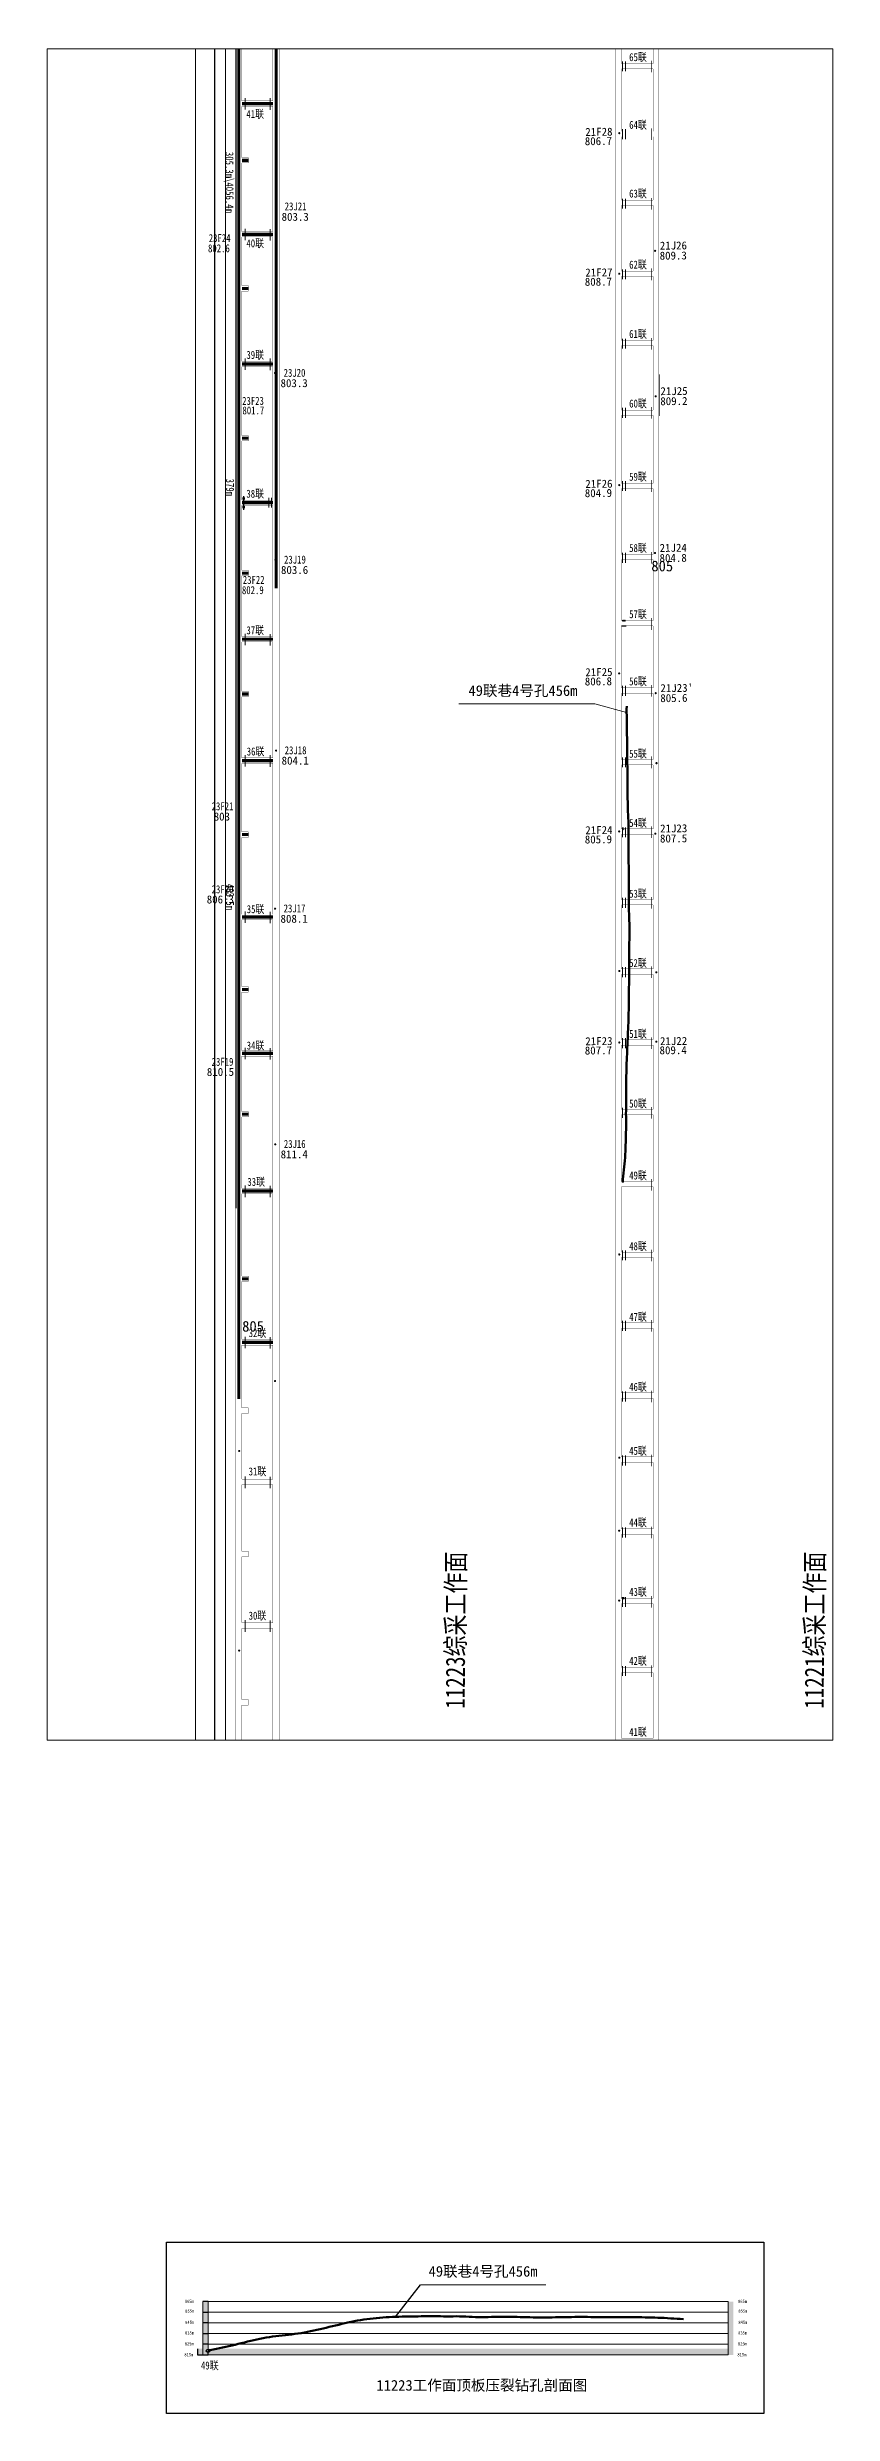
# Model space of a CAD drawing. Header units: millimetres. Extents: x 380 to 6899, y 282 to 2500.
# Drawn here: x 3947 to 4684, y 282 to 2500 of the extents above; entities that cross this region are included whole.
import ezdxf

# ---------------------------------------------------------------- set-up
doc = ezdxf.new("R2010")
doc.units = ezdxf.units.MM
doc.linetypes.add('0a10块段线', pattern=[5, 4, -1])
doc.linetypes.add('ACAD_ISO08W100', pattern=[36, 24, -3, 6, -3])
doc.layers.add('临时导线点', color=1, linetype='Continuous', lineweight=13, true_color=0xff0000)
doc.layers.add('永久导线点', color=1, linetype='Continuous', lineweight=13, true_color=0xff0000)
for name, color, linetype, lineweight in [('坐标网', 7, 'Continuous', 0), ('已掘煤巷', 7, 'Continuous', 0), ('巷道', 7, 'Continuous', 0), ('巷道名称', 7, 'Continuous', 0), ('巷道布置', 7, 'Continuous', 0), ('指北针', 7, 'Continuous', 0), ('等值线注记', 7, 'Continuous', 0), ('采区导线点', 7, 'Continuous', 0)]:
    doc.layers.add(name, color=color, linetype=linetype, lineweight=lineweight)
doc.layers.add('底图', color=7, linetype='Continuous')
doc.styles.add('hyh', font='simhei.ttf', dxfattribs={"width": 0.85})
doc.styles.get("Standard").update_dxf_attribs({"font": ''})
doc.styles.add('仿宋', font='simhei.ttf', dxfattribs={"width": 0.8})
doc.styles.add('宋体', font='SimSun.ttf')
doc.styles.add('等线体', font='simhei.ttf')
doc.styles.add('黑体', font='simhei.ttf')
doc.styles.get('Standard').set_extended_font_data('SimSun')
doc.linetypes.add('10421', pattern='A,2,[150,ltypeshp.shx,S=1,R=0,X=0,Y=1],1e-11', length=2)
doc.linetypes.add('FENCELINE1', pattern='A,0.25,-0.1,[133,ltypeshp.shx,S=0.1,R=0,X=-0.1,Y=0],-0.1,1', length=1.45)

# ---------------------------------------------------------------- blocks, each defined once
blk = doc.blocks.new('A$C5287532C')
at = {"color": 1, "ltscale": 5, "const_width": 0.871}
for points in [[(0, 3.1), (9.5, 3.1)], [(0, 0.4), (9.5, 0.4)]]:
    blk.add_lwpolyline(points, dxfattribs=at)
blk = doc.blocks.new('A$C38615BD1')
at = {"color": 1, "lineweight": 25}
for p, q in [((0, 1.1), (9.2, 1.1)), ((1.8, 2.2), (1.8, 0)), ((2.9, 2.2), (2.9, 0)), ((9.2, 1.1), (12.8, 1.1)), ((9.9, 2.2), (9.9, 0)), ((11, 2.2), (11, 0))]:
    blk.add_line(p, q, dxfattribs=at)

msp = doc.modelspace()

# ---------------------------------------------------------------- hatches: boundary and pattern name
at = {"layer": '指北针', "lineweight": 30, "true_color": 0xc7c8ca}
h = msp.add_hatch(color=9, dxfattribs=at)
h.dxf.hatch_style = 1
h.paths.add_polyline_path([(4097.9, 386.9), (4092.9, 386.9), (4092.9, 376.9), (4097.9, 376.9)])
h.paths.add_polyline_path([(4097.9, 366.9), (4092.9, 366.9), (4092.9, 356.9), (4097.9, 356.9)])
h.paths.add_polyline_path([(4097.9, 344.4), (4097.9, 346.9), (4092.9, 346.9), (4092.9, 336.9), (4097.9, 336.9), (4097.9, 341.2, -0.414214), (4096.3, 342.8, -0.414214)])
h.paths.add_polyline_path([(4097.9, 344.4, 0.414214), (4096.3, 342.8, 0.414214), (4097.9, 341.2)], flags=17)
at = {"layer": '指北针', "lineweight": 20, "true_color": 0xc7c8ca}
h = msp.add_hatch(color=9, dxfattribs=at)
h.dxf.hatch_style = 1
h.paths.add_polyline_path([(4590.6, 386.9), (4585.6, 386.9), (4585.6, 376.9), (4590.6, 376.9)])
h.paths.add_polyline_path([(4590.6, 366.9), (4585.6, 366.9), (4585.6, 356.9), (4590.6, 356.9)])
h.paths.add_polyline_path([(4590.6, 344.4), (4590.6, 346.9), (4585.6, 346.9), (4585.6, 336.9), (4590.6, 336.9), (4590.6, 341.2, -0.414214), (4589, 342.8, -0.414214)])
h.paths.add_polyline_path([(4590.6, 344.4, 0.414214), (4589, 342.8, 0.414214), (4590.6, 341.2)], flags=17)
at = {"layer": '指北针', "lineweight": 30}
h = msp.add_hatch(color=4, dxfattribs=at)
h.dxf.hatch_style = 1
h.paths.add_polyline_path([(4092.9, 346.9), (4092.9, 356.9), (4097.9, 356.9), (4097.9, 346.9)])
h.paths.add_polyline_path([(4092.9, 366.9), (4092.9, 376.9), (4097.9, 376.9), (4097.9, 366.9)])
at = {"layer": '指北针', "lineweight": 20}
h = msp.add_hatch(color=4, dxfattribs=at)
h.dxf.hatch_style = 1
h.paths.add_polyline_path([(4590.6, 356.9), (4585.6, 356.9), (4585.6, 346.9), (4590.6, 346.9)])
h.paths.add_polyline_path([(4590.6, 376.9), (4585.6, 376.9), (4585.6, 366.9), (4590.6, 366.9)])
at = {"layer": '指北针', "lineweight": 30}
h = msp.add_hatch(color=7, dxfattribs=at)
h.dxf.hatch_style = 1
h.paths.add_polyline_path([(4087.9, 336.9), (4585.6, 336.9), (4585.6, 342.8), (4087.9, 342.8)])

# ---------------------------------------------------------------- linework, layer by layer
msp.add_line((4273.8, 372.7, 5030.9), (4297, 402.8, 5030.9))
at = {"color": 5, "const_width": 3, "elevation": 5030.9}
for points in [[(4126.8, 2498.3), (4126.8, 2095.4)], [(4129.7, 2447.1), (4158.8, 2447.1)], [(4129.7, 2394), (4135.7, 2394)], [(4129.7, 2324.6), (4158.8, 2324.6)], [(4129.7, 2273.8), (4135.7, 2273.8)], [(4129.7, 2203.1), (4158.8, 2203.1)], [(4129.7, 2133.5), (4135.7, 2133.5)]]:
    msp.add_lwpolyline(points, dxfattribs=at)
at = {"color": 1, "const_width": 3, "elevation": 5030.9}
for points in [[(4161.8, 2498.3), (4161.8, 1992.7)], [(4126.8, 1716.4), (4126.8, 1411.7)], [(4126.8, 1716.4), (4126.8, 1232.9)], [(4158.8, 1684.7), (4129.7, 1684.7)], [(4129.7, 1616.8), (4135.7, 1616.8)], [(4158.8, 1556.9), (4129.7, 1556.9)], [(4129.7, 1499.9), (4135.7, 1499.9)], [(4158.8, 1427.8), (4129.7, 1427.8)], [(4135.7, 1345.6), (4129.7, 1345.6)], [(4158.8, 1286.1), (4129.7, 1286.1)], [(4158.8, 1286.1), (4129.7, 1286.1)]]:
    msp.add_lwpolyline(points, dxfattribs=at)
at = {"color": 2, "const_width": 3, "elevation": 5030.9}
for points in [[(4126.8, 2095.4), (4126.8, 1716.4)], [(4123.9, 2073), (4124.1, 2073)], [(4129.7, 2073), (4158.8, 2073)], [(4129.7, 2007), (4135.7, 2007)], [(4129.7, 1945.1), (4158.8, 1945.1)], [(4129.7, 1893.8), (4135.7, 1893.8)], [(4158.8, 1831.3), (4129.7, 1831.3)], [(4129.7, 1762), (4135.7, 1762)]]:
    msp.add_lwpolyline(points, dxfattribs=at)
msp.add_lwpolyline([(4059.1, 442.7), (4619.2, 442.7), (4619.2, 281.9), (4059.1, 281.9)], close=True)
at = {"layer": '坐标网', "linetype": 'Continuous', "ltscale": 10}
msp.add_line((4086.3, 2498.3, 5030.9), (4086.3, 913.3, 5030.9), dxfattribs=at)
at = {"layer": '已掘煤巷', "ltscale": 5, "const_width": 0.3, "elevation": 5030.9}
for points in [[(4123.9, 1411.7), (4123.9, 2498.3)], [(4123.9, 913.3), (4123.9, 2498.3)], [(4129.7, 2449.6), (4129.7, 2498.3)], [(4158.8, 2449.6), (4158.8, 2498.3)], [(4164.8, 913.3), (4164.8, 2498.3)], [(4485.6, 2484.6), (4485.6, 2498.3)], [(4515.2, 2484.6), (4515.2, 2498.3)], [(4485.6, 2421.1), (4485.6, 2479.6)], [(4515.2, 2421.1), (4515.2, 2479.6)], [(4129.7, 2449.6), (4158.8, 2449.6)], [(4129.7, 2396.5), (4129.7, 2444.6)], [(4129.7, 2444.6), (4158.8, 2444.6)], [(4158.8, 2327.1), (4158.8, 2444.6)], [(4129.7, 2396.5), (4135.7, 2396.5)], [(4135.7, 2396.5), (4135.7, 2391.5)], [(4485.6, 2356.7), (4485.6, 2416.1)], [(4515.2, 2356.7), (4515.2, 2416.1)], [(4129.7, 2327.1), (4129.7, 2391.5)], [(4129.7, 2391.5), (4135.7, 2391.5)], [(4485.6, 2290.1), (4485.6, 2351.7)], [(4515.2, 2290.1), (4515.2, 2351.7)], [(4158.8, 2327.1), (4129.7, 2327.1)], [(4129.7, 2276.3), (4129.7, 2322.1)], [(4129.7, 2322.1), (4158.8, 2322.1)], [(4158.8, 2322.1), (4129.7, 2322.1)], [(4158.8, 2205.6), (4158.8, 2322.1)], [(4485.6, 2225.1), (4485.6, 2285.1)], [(4515.2, 2225.1), (4515.2, 2285.1)], [(4129.7, 2276.3), (4135.7, 2276.3)], [(4129.7, 2205.6), (4129.7, 2271.3)], [(4129.7, 2271.3), (4135.7, 2271.3)], [(4135.7, 2276.3), (4135.7, 2271.3)], [(4485.6, 2159.9), (4485.6, 2220.1)], [(4515.2, 2159.9), (4515.2, 2220.1)], [(4129.7, 2205.6), (4158.8, 2205.6)], [(4129.7, 2136), (4129.7, 2200.6)], [(4129.7, 2200.6), (4158.8, 2200.6)], [(4158.8, 2075.5), (4158.8, 2200.6)], [(4485.6, 2091.3), (4485.6, 2154.9)], [(4515.2, 2091.3), (4515.2, 2154.9)], [(4129.7, 2136), (4135.7, 2136)], [(4129.7, 2075.5), (4129.7, 2131)], [(4129.7, 2131), (4135.7, 2131)], [(4135.7, 2136), (4135.7, 2131)], [(4485.6, 2024.5), (4485.6, 2086.3)], [(4515.2, 2024.5), (4515.2, 2086.3)], [(4129.7, 2075.5), (4158.8, 2075.5)], [(4129.7, 2009.5), (4129.7, 2070.5)], [(4129.7, 2070.5), (4158.8, 2070.5)], [(4158.8, 1947.6), (4158.8, 2070.5)], [(4485.6, 1962.5), (4485.6, 2019.5)], [(4515.2, 1962.5), (4515.2, 2019.5)], [(4129.7, 2009.5), (4135.7, 2009.5)], [(4129.7, 1947.6), (4129.7, 2004.5)], [(4129.7, 2004.5), (4135.7, 2004.5)], [(4135.7, 2009.5), (4135.7, 2004.5)], [(4485.6, 1917.8), (4485.6, 1957.5)], [(4515.2, 1917.8), (4515.2, 1957.5)], [(4129.7, 1947.6), (4158.8, 1947.6)], [(4129.7, 1896.3), (4129.7, 1942.6)], [(4129.7, 1942.6), (4158.8, 1942.6)], [(4158.8, 1833.8), (4158.8, 1942.6)], [(4485.6, 1899.5), (4485.6, 1917.8)], [(4515.2, 1899.5), (4515.2, 1917.8)], [(4129.7, 1896.3), (4135.7, 1896.3)], [(4129.7, 1833.8), (4129.7, 1891.3)], [(4129.7, 1891.3), (4135.7, 1891.3)], [(4135.7, 1896.3), (4135.7, 1891.3)], [(4485.6, 1832.2), (4485.6, 1894.5)], [(4515.2, 1832.2), (4515.2, 1894.5)], [(4158.8, 1833.8), (4129.7, 1833.8)], [(4129.7, 1764.5), (4129.7, 1828.8)], [(4158.8, 1828.8), (4129.7, 1828.8)], [(4158.8, 1687.2), (4158.8, 1828.8)], [(4485.6, 1767.3), (4485.6, 1827.2)], [(4515.2, 1767.3), (4515.2, 1827.2)], [(4129.7, 1764.5), (4135.7, 1764.5)], [(4129.7, 1687.2), (4129.7, 1759.5)], [(4129.7, 1759.5), (4135.7, 1759.5)], [(4135.7, 1764.5), (4135.7, 1759.5)], [(4485.6, 1701), (4485.6, 1762.3)], [(4515.2, 1701), (4515.2, 1762.3)], [(4158.8, 1687.2), (4129.7, 1687.2)], [(4485.6, 1636), (4485.6, 1696)], [(4515.2, 1701), (4515.2, 1705.1)], [(4515.2, 1636), (4515.2, 1696)], [(4129.7, 1619.3), (4129.7, 1682.2)], [(4158.8, 1682.2), (4129.7, 1682.2)], [(4158.8, 1559.4), (4158.8, 1682.2)], [(4129.7, 1619.3), (4135.7, 1619.3)], [(4135.7, 1619.3), (4135.7, 1614.3)], [(4485.6, 1569.6), (4485.6, 1631)], [(4515.2, 1569.6), (4515.2, 1631)], [(4129.7, 1559.4), (4129.7, 1614.3)], [(4129.7, 1614.3), (4135.7, 1614.3)], [(4158.8, 1559.4), (4129.7, 1559.4)], [(4129.7, 1502.4), (4129.7, 1554.4)], [(4158.8, 1554.4), (4129.7, 1554.4)], [(4158.8, 1433.8), (4158.8, 1554.4)], [(4485.6, 1504.3), (4485.6, 1564.6)], [(4515.2, 1504.3), (4515.2, 1564.6)], [(4129.7, 1502.4), (4135.7, 1502.4)], [(4129.7, 1433.8), (4129.7, 1497.4)], [(4129.7, 1497.4), (4135.7, 1497.4)], [(4135.7, 1502.4), (4135.7, 1497.4)], [(4485.6, 1436.9), (4485.6, 1499.3)], [(4515.2, 1436.9), (4515.2, 1499.3)], [(4129.7, 1430.3), (4129.7, 1433.8)], [(4158.8, 1430.3), (4129.7, 1430.3)], [(4129.7, 1411.7), (4129.7, 1425.3)], [(4158.8, 1425.3), (4129.7, 1425.3)], [(4129.7, 1348.1), (4129.7, 1425.3)], [(4158.8, 1425.3), (4129.7, 1425.3)], [(4158.8, 1430.3), (4158.8, 1433.8)], [(4158.8, 1411.7), (4158.8, 1425.3)], [(4158.8, 1288.8), (4158.8, 1425.3)], [(4485.6, 1411.7), (4485.6, 1431.9)], [(4485.6, 1370.6), (4485.6, 1431.9)], [(4515.2, 1411.7), (4515.2, 1431.9)], [(4515.2, 1370.6), (4515.2, 1431.9)], [(4485.6, 1304.2), (4485.6, 1365.6)], [(4515.2, 1304.2), (4515.2, 1365.6)], [(4129.7, 1348.1), (4135.7, 1348.1)], [(4129.7, 1288.8), (4129.7, 1343.1)], [(4129.7, 1343.1), (4135.7, 1343.1)], [(4135.7, 1348.1), (4135.7, 1343.1)], [(4158.8, 1288.8), (4129.7, 1288.8)], [(4485.6, 1238.7), (4485.6, 1299.2)], [(4515.2, 1238.7), (4515.2, 1299.2)], [(4129.7, 1224.6), (4129.7, 1283.5)], [(4158.8, 1283.5), (4129.7, 1283.5)], [(4158.8, 1157.8), (4158.8, 1283.5)], [(4129.7, 1224.6), (4135.7, 1224.6)], [(4135.7, 1224.6), (4135.7, 1219.6)], [(4485.6, 1225.7), (4485.6, 1233.7)], [(4485.6, 1178.7), (4485.6, 1225.7)], [(4515.2, 1225.7), (4515.2, 1233.7)], [(4515.2, 1178.7), (4515.2, 1225.7)], [(4129.7, 1157.8), (4129.7, 1219.6)], [(4129.7, 1219.6), (4135.7, 1219.6)], [(4158.8, 1157.8), (4129.7, 1157.8)], [(4129.7, 1090), (4129.7, 1152.5)], [(4158.8, 1152.5), (4129.7, 1152.5)], [(4158.8, 1023.2), (4158.8, 1152.5)], [(4129.7, 1090), (4135.7, 1090)], [(4135.7, 1090), (4135.7, 1085)], [(4515.2, 1046.2), (4515.2, 1106.2)], [(4129.7, 1023.2), (4129.7, 1085)], [(4129.7, 1085), (4135.7, 1085)], [(4158.8, 1023.2), (4129.7, 1023.2)], [(4485.6, 981.5), (4485.6, 1041.2)], [(4515.2, 981.5), (4515.2, 1041.2)], [(4129.7, 951), (4129.7, 1017.9)], [(4158.8, 1017.9), (4129.7, 1017.9)], [(4158.8, 913.3), (4158.8, 1017.9)], [(4129.7, 951), (4135.7, 951)], [(4129.7, 913.3), (4129.7, 946)], [(4129.7, 946), (4135.7, 946)], [(4135.7, 951), (4135.7, 946)]]:
    msp.add_lwpolyline(points, dxfattribs=at)
at = {"layer": '巷道', "lineweight": 30}
for p, q in [((4485.6, 1957.5, 5030.9), (4490, 1957.5, 5030.9)), ((4097.9, 386.9, 5030.9), (4092.9, 386.9, 5030.9)), ((4092.9, 376.9, 5030.9), (4097.9, 376.9, 5030.9)), ((4097.9, 366.9, 5030.9), (4092.9, 366.9, 5030.9)), ((4092.9, 356.9, 5030.9), (4097.9, 356.9, 5030.9)), ((4087.9, 342.8, 5030.9), (4087.9, 336.9, 5030.9)), ((4087.9, 336.9, 5030.9), (4097.9, 336.9, 5030.9)), ((4097.9, 346.9, 5030.9), (4092.9, 346.9, 5030.9)), ((4097.9, 336.9, 5030.9), (4097.9, 340.9, 5030.9))]:
    msp.add_line(p, q, dxfattribs=at)
at = {"layer": '巷道'}
for p, q in [((4460.5, 1884.5, 5030.9), (4333.2, 1884.5, 5030.9)), ((4460.5, 1884.5, 5030.9), (4388.2, 1884.5, 5030.9)), ((4490.4, 1876.5, 5030.9), (4460.5, 1884.5, 5030.9)), ((4414.7, 402.8, 5030.9), (4297, 402.8, 5030.9))]:
    msp.add_line(p, q, dxfattribs=at)
at = {"layer": '巷道', "lineweight": 20}
for p, q in [((4092.9, 386.9, 5030.9), (4092.9, 336.9, 5030.9)), ((4097.9, 386.9, 5030.9), (4097.9, 336.9, 5030.9))]:
    msp.add_line(p, q, dxfattribs=at)
at = {"layer": '巷道', "linetype": '10421', "lineweight": 20}
for p, q in [((4097.9, 386.9, 5030.9), (4585.6, 386.9, 5030.9)), ((4585.6, 386.9, 5030.9), (4585.6, 336.9, 5030.9)), ((4097.9, 376.9, 5030.9), (4585.6, 376.9, 5030.9)), ((4097.9, 366.9, 5030.9), (4585.6, 366.9, 5030.9)), ((4097.9, 356.9, 5030.9), (4585.6, 356.9, 5030.9)), ((4087.9, 336.9, 5030.9), (4585.6, 336.9, 5030.9)), ((4097.9, 346.9, 6707.8), (4585.6, 346.9, 6185.7))]:
    msp.add_line(p, q, dxfattribs=at)
at = {"layer": '巷道', "color": 1, "elevation": 5030.9}
msp.add_lwpolyline([(3947.2, 2498.3), (4683.6, 2498.3), (4683.6, 913.3), (3947.2, 913.3)], close=True, dxfattribs=at)
at = {"layer": '巷道', "ltscale": 5, "const_width": 0.3, "elevation": 5030.9}
for points in [[(4480.3, 1917.8), (4480.3, 2498.3)], [(4485.6, 2484.6), (4515.2, 2484.6)], [(4520.7, 1917.8), (4520.7, 2498.3)], [(4485.6, 2479.6), (4515.2, 2479.6)], [(4485.6, 2421.1), (4515.2, 2421.1)], [(4485.6, 2416.1), (4515.2, 2416.1)], [(4485.6, 2356.7), (4515.2, 2356.7)], [(4485.6, 2351.7), (4515.2, 2351.7)], [(4485.6, 2290.1), (4515.2, 2290.1)], [(4485.6, 2285.1), (4515.2, 2285.1)], [(4485.6, 2225.1), (4515.2, 2225.1)], [(4485.6, 2220.1), (4515.2, 2220.1)], [(4485.6, 2159.9), (4515.2, 2159.9)], [(4485.6, 2154.9), (4515.2, 2154.9)], [(4485.6, 2091.3), (4515.2, 2091.3)], [(4485.6, 2086.3), (4515.2, 2086.3)], [(4485.6, 2024.5), (4515.2, 2024.5)], [(4485.6, 2019.5), (4515.2, 2019.5)], [(4485.6, 1957.5), (4515.2, 1957.5)], [(4480.3, 913.3), (4480.3, 1917.8)], [(4520.7, 913.3), (4520.7, 1917.8)], [(4485.6, 1899.5), (4515.2, 1899.5)], [(4485.6, 1894.5), (4515.2, 1894.5)], [(4485.6, 1832.2), (4515.2, 1832.2)], [(4485.6, 1827.2), (4515.2, 1827.2)], [(4485.6, 1767.3), (4515.2, 1767.3)], [(4485.6, 1762.3), (4515.2, 1762.3)], [(4485.6, 1701), (4515.2, 1701)], [(4485.6, 1696), (4515.2, 1696)], [(4485.6, 1636), (4515.2, 1636)], [(4485.6, 1631), (4515.2, 1631)], [(4485.6, 1569.6), (4515.2, 1569.6)], [(4485.6, 1564.6), (4515.2, 1564.6)], [(4485.6, 1504.3), (4515.2, 1504.3)], [(4485.6, 1499.3), (4515.2, 1499.3)], [(4485.6, 1436.9), (4515.2, 1436.9)], [(4485.6, 1431.9), (4515.2, 1431.9)], [(4485.6, 1431.9), (4515.2, 1431.9)], [(4485.6, 1370.6), (4515.2, 1370.6)], [(4485.6, 1365.6), (4515.2, 1365.6)], [(4485.6, 1304.2), (4515.2, 1304.2)], [(4485.6, 1299.2), (4515.2, 1299.2)], [(4485.6, 1238.7), (4515.2, 1238.7)], [(4485.6, 1233.7), (4515.2, 1233.7)], [(4485.6, 1178.7), (4515.2, 1178.7)], [(4485.6, 1111.2), (4485.6, 1173.7)], [(4485.6, 1173.7), (4515.2, 1173.7)], [(4515.2, 1111.2), (4515.2, 1173.7)], [(4485.6, 1111.2), (4515.2, 1111.2)], [(4485.6, 1046.2), (4485.6, 1106.2)], [(4485.6, 1106.2), (4515.2, 1106.2)], [(4485.6, 1046.2), (4515.2, 1046.2)], [(4485.6, 1041.2), (4515.2, 1041.2)], [(4485.6, 981.5), (4515.2, 981.5)], [(4485.6, 914.9), (4485.6, 976.5)], [(4485.6, 976.5), (4515.2, 976.5)], [(4515.2, 914.9), (4515.2, 976.5)], [(4485.6, 914.9), (4515.2, 914.9)]]:
    msp.add_lwpolyline(points, dxfattribs=at)
at = {"layer": '巷道', "elevation": 5030.9}
msp.add_lwpolyline([(4520.8, 2154.3), (4520.8, 2157.3), (4520.8, 2160.3), (4520.8, 2163.3), (4520.8, 2166.3), (4520.8, 2169.3), (4520.8, 2172.3), (4520.8, 2175.3), (4520.8, 2178.3), (4520.8, 2181.3), (4520.8, 2184.3), (4520.8, 2187.3), (4520.8, 2190.3), (4520.8, 2193.3)], dxfattribs=at)
at = {"layer": '巷道', "color": 4, "ltscale": 5, "const_width": 0.3, "elevation": 5030.9}
msp.add_lwpolyline([(4485.6, 1962.5), (4515.2, 1962.5)], dxfattribs=at)
at = {"layer": '巷道', "color": 1, "lineweight": 50, "elevation": 5030.9}
for points in [[(4486.8, 1436.9), (4486.9, 1438.8), (4487.2, 1441.8), (4487.4, 1444.7), (4487.7, 1447.6), (4488, 1450.5), (4488.4, 1453.4), (4488.6, 1456.3), (4488.9, 1459.3), (4489, 1462.2), (4489.2, 1465.1), (4489.3, 1468), (4489.4, 1470.9), (4489.5, 1473.8), (4489.6, 1476.7), (4489.7, 1479.6), (4489.8, 1482.6), (4489.9, 1485.5), (4490, 1488.4), (4490, 1491.4), (4489.9, 1494.4), (4489.9, 1497.3), (4489.8, 1500.3), (4489.9, 1503.3), (4489.9, 1506.2), (4489.9, 1509.2), (4490, 1512.2), (4490, 1515.2), (4490, 1518.2), (4490, 1521.1), (4490, 1524.1), (4490, 1527.1), (4490.1, 1530), (4490.1, 1532.9), (4490.1, 1535.9), (4490.2, 1538.8), (4490.3, 1541.7), (4490.3, 1544.6), (4490.4, 1547.6), (4490.5, 1550.5), (4490.7, 1553.4), (4490.8, 1556.3), (4490.9, 1559.2), (4491, 1562.1), (4491.1, 1565), (4491.3, 1568), (4491.4, 1570.9), (4491.5, 1573.8), (4491.6, 1576.8), (4491.7, 1579.7), (4491.9, 1582.7), (4492, 1585.7), (4492.1, 1588.7), (4492.2, 1591.6), (4492.3, 1594.6), (4492.4, 1597.6), (4492.5, 1600.6), (4492.5, 1603.6), (4492.6, 1606.6), (4492.6, 1609.6), (4492.6, 1612.6), (4492.6, 1615.6), (4492.6, 1618.6), (4492.7, 1621.6), (4492.7, 1624.6), (4492.7, 1627.6), (4492.8, 1630.6), (4492.8, 1633.6), (4492.8, 1636.6), (4492.8, 1639.6), (4492.8, 1642.6), (4492.8, 1645.6), (4492.8, 1648.6), (4492.8, 1651.6), (4492.8, 1654.6), (4492.9, 1657.6), (4492.9, 1660.6), (4493, 1663.6), (4493, 1666.6), (4493, 1669.6), (4493, 1672.6), (4493, 1675.6), (4493, 1678.6), (4492.9, 1681.5), (4492.8, 1684.5), (4492.7, 1687.5), (4492.6, 1690.5), (4492.6, 1693.5), (4492.5, 1696.5), (4492.5, 1699.5), (4492.5, 1702.5), (4492.5, 1705.5), (4492.5, 1708.5), (4492.5, 1711.5), (4492.5, 1714.5), (4492.5, 1717.5), (4492.5, 1720.5), (4492.4, 1723.5), (4492.4, 1726.5), (4492.4, 1729.5), (4492.4, 1732.5), (4492.3, 1735.5), (4492.3, 1738.5), (4492.2, 1741.5), (4492.2, 1744.5), (4492.2, 1747.5), (4492.2, 1750.5), (4492.2, 1753.5), (4492.2, 1756.5), (4492.1, 1759.5), (4492.1, 1762.5), (4492.1, 1765.5), (4492.1, 1768.5), (4492, 1771.5), (4492, 1774.5), (4491.9, 1777.5), (4491.8, 1780.5), (4491.6, 1783.5), (4491.5, 1786.5), (4491.4, 1789.5), (4491.4, 1792.5), (4491.3, 1795.5), (4491.3, 1798.5), (4491.2, 1801.5), (4491.2, 1804.5), (4491.2, 1807.5), (4491.2, 1810.5), (4491.2, 1813.5), (4491.2, 1816.5), (4491.1, 1819.5), (4491.1, 1822.5), (4491.1, 1825.5), (4491, 1828.5), (4491, 1831.5), (4491, 1834.5), (4490.9, 1837.5), (4490.8, 1840.5), (4490.8, 1843.5), (4490.8, 1846.5), (4490.8, 1849.5), (4490.8, 1852.5), (4490.7, 1855.5), (4490.7, 1858.5), (4490.6, 1861.5), (4490.6, 1864.5), (4490.5, 1867.5), (4490.5, 1870.5), (4490.5, 1873.5), (4490.4, 1876.5), (4490.4, 1879.5), (4490.5, 1882.4)], [(4097.9, 340.9), (4099.9, 341.4), (4102.8, 342), (4105.7, 342.6), (4108.7, 343.2), (4111.6, 343.8), (4114.5, 344.5), (4117.4, 345.2), (4120.4, 345.8), (4123.3, 346.5), (4126.2, 347.2), (4129.1, 347.9), (4132, 348.7), (4134.9, 349.4), (4137.9, 350.1), (4140.8, 350.8), (4143.7, 351.4), (4146.6, 352.1), (4149.6, 352.6), (4152.5, 353.2), (4155.5, 353.7), (4158.5, 354.1), (4161.4, 354.5), (4164.4, 354.9), (4167.4, 355.2), (4170.4, 355.6), (4173.4, 355.9), (4176.3, 356.2), (4179.3, 356.6), (4182.3, 357.1), (4185.2, 357.5), (4188.2, 358), (4191.2, 358.5), (4194.1, 359.1), (4197, 359.8), (4199.9, 360.5), (4202.9, 361.1), (4205.8, 361.8), (4208.7, 362.5), (4211.6, 363.2), (4214.5, 363.9), (4217.5, 364.6), (4220.4, 365.3), (4223.3, 366), (4226.2, 366.7), (4229.1, 367.4), (4232.1, 368), (4235, 368.6), (4238, 369.1), (4240.9, 369.6), (4243.9, 370.1), (4246.9, 370.5), (4249.8, 370.9), (4252.8, 371.2), (4255.8, 371.5), (4258.8, 371.7), (4261.8, 372), (4264.8, 372.2), (4267.8, 372.4), (4270.8, 372.6), (4273.8, 372.7), (4276.8, 372.8), (4279.8, 372.9), (4282.8, 373), (4285.8, 373), (4288.8, 373.1), (4291.8, 373.1), (4294.8, 373.1), (4297.8, 373.2), (4300.8, 373.2), (4303.8, 373.2), (4306.8, 373.2), (4309.8, 373.2), (4312.8, 373.2), (4315.8, 373.2), (4318.8, 373.1), (4321.8, 373.1), (4324.8, 373.1), (4327.8, 373.1), (4330.8, 373.2), (4333.7, 373.1), (4336.7, 373), (4339.7, 372.9), (4342.7, 372.8), (4345.7, 372.6), (4348.7, 372.5), (4351.7, 372.5), (4354.7, 372.5), (4357.7, 372.5), (4360.7, 372.5), (4363.7, 372.6), (4366.7, 372.6), (4369.7, 372.6), (4372.7, 372.6), (4375.7, 372.7), (4378.7, 372.7), (4381.7, 372.7), (4384.7, 372.6), (4387.7, 372.6), (4390.7, 372.5), (4393.7, 372.4), (4396.7, 372.3), (4399.7, 372.2), (4402.7, 372.1), (4405.7, 372.1), (4408.7, 372), (4411.7, 372.1), (4414.7, 372.1), (4417.7, 372.1), (4420.7, 372.1), (4423.7, 372.2), (4426.7, 372.2), (4429.7, 372.3), (4432.7, 372.4), (4435.7, 372.5), (4438.7, 372.5), (4441.7, 372.6), (4444.7, 372.6), (4447.7, 372.7), (4450.7, 372.6), (4453.7, 372.6), (4456.7, 372.5), (4459.7, 372.4), (4462.7, 372.4), (4465.7, 372.4), (4468.7, 372.3), (4471.7, 372.3), (4474.7, 372.4), (4477.7, 372.4), (4480.7, 372.4), (4483.7, 372.5), (4486.7, 372.5), (4489.7, 372.4), (4492.7, 372.4), (4495.7, 372.3), (4498.7, 372.3), (4501.7, 372.2), (4504.7, 372.2), (4507.7, 372.1), (4510.7, 372.1), (4513.7, 372), (4516.7, 371.9), (4519.7, 371.8), (4522.7, 371.7), (4525.7, 371.6), (4528.7, 371.4), (4531.7, 371.2), (4534.7, 371.1), (4537.7, 370.9), (4540.7, 370.7), (4543.7, 370.5)]]:
    msp.add_lwpolyline(points, dxfattribs=at)
at = {"layer": '巷道', "color": 0, "const_width": 1, "elevation": 5030.9}
msp.add_lwpolyline([(4482.9, 1109.5, 1), (4483.9, 1109.5, 1)], format="xyb", close=True, dxfattribs=at)
at = {"layer": '巷道', "color": 150, "linetype": '0a10块段线', "ltscale": 3, "const_width": 0.125, "elevation": 5030.9}
msp.add_lwpolyline([(4515.2, 943), (4515.2, 939.1)], dxfattribs=at)
at = {"layer": '巷道'}
for centre, radius in [((4486.8, 1962.5, 5030.9), 0.367), ((4488.8, 1962.5, 5030.9), 0.37)]:
    msp.add_circle(centre, radius, dxfattribs=at)
at = {"layer": '巷道', "color": 1}
for centre, radius in [((4487.8, 1962.5, 5030.9), 0.369), ((4487.1, 1767.3, 5030.9), 1), ((4486.8, 1436.9, 5030.9), 0.837)]:
    msp.add_circle(centre, radius, dxfattribs=at)
at = {"layer": '巷道', "color": 1, "lineweight": -3}
msp.add_circle((4487.1, 1046.2, 6707.8), 0.805, dxfattribs=at)
at = {"layer": '巷道', "color": 1, "lineweight": 30}
msp.add_circle((4097.9, 340.9, 5030.9), 1.61, dxfattribs=at)
at = {"layer": '巷道布置', "color": 1, "linetype": 'FENCELINE1', "lineweight": -3, "ltscale": 15, "elevation": 5030.9}
for points in [[(4104.1, 2498.3), (4104.1, 913.3)], [(4124.1, 2498.3), (4124.1, 1411.7)]]:
    msp.add_lwpolyline(points, dxfattribs=at)
at = {"layer": '巷道布置', "color": 1, "linetype": 'ACAD_ISO08W100', "lineweight": 120, "ltscale": 1.2, "const_width": 1.2, "elevation": 5030.9}
msp.add_lwpolyline([(4114.3, 913.3), (4114.3, 2498.3)], dxfattribs=at)
at = {"layer": '底图', "color": 3, "ltscale": 5, "const_width": 0.871, "elevation": 5030.9}
for points in [[(4513.9, 2487.4), (4513.9, 2476.4)], [(4132.8, 2452.4), (4132.8, 2441.4)], [(4156.1, 2452.2), (4156.1, 2441.2)], [(4513.9, 2423.9), (4513.9, 2412.9)], [(4513.9, 2358.7), (4513.9, 2347.7)], [(4132.8, 2329.9), (4132.8, 2318.9)], [(4156.1, 2329.7), (4156.1, 2318.7)], [(4513.9, 2292.6), (4513.9, 2281.6)], [(4513.9, 2227.5), (4513.9, 2216.5)], [(4132.8, 2208.4), (4132.8, 2197.4)], [(4156.1, 2208.2), (4156.1, 2197.2)], [(4513.9, 2162.7), (4513.9, 2151.7)], [(4513.9, 2094.2), (4513.9, 2083.2)], [(4513.9, 2026.8), (4513.9, 2015.8)], [(4513.9, 1964.8), (4513.9, 1953.8)], [(4132.8, 1950.4), (4132.8, 1939.4)], [(4156.1, 1950.1), (4156.1, 1939.1)], [(4513.9, 1902.1), (4513.9, 1891.1)], [(4132.8, 1836.6), (4132.8, 1825.6)], [(4156.1, 1836.4), (4156.1, 1825.4)], [(4513.9, 1835.2), (4513.9, 1824.2)], [(4513.9, 1769.6), (4513.9, 1758.6)], [(4132.8, 1690), (4132.8, 1679)], [(4156.1, 1689.8), (4156.1, 1678.8)], [(4513.9, 1703.4), (4513.9, 1692.4)], [(4513.9, 1638.4), (4513.9, 1627.4)], [(4132.8, 1562.3), (4132.8, 1551.3)], [(4156.1, 1562), (4156.1, 1551)], [(4513.9, 1571.9), (4513.9, 1560.9)], [(4513.9, 1506.6), (4513.9, 1495.6)], [(4132.8, 1433.1), (4132.8, 1422.1)], [(4156.1, 1432.9), (4156.1, 1421.9)], [(4513.9, 1439.2), (4513.9, 1428.2)], [(4513.9, 1373), (4513.9, 1362)], [(4132.8, 1291.3), (4132.8, 1280.3)], [(4156.1, 1291.1), (4156.1, 1280.1)], [(4513.9, 1307), (4513.9, 1296)], [(4513.9, 1240.7), (4513.9, 1229.7)], [(4513.9, 1180.7), (4513.9, 1169.7)], [(4132.8, 1160.3), (4132.8, 1149.3)], [(4156.1, 1160.1), (4156.1, 1149.1)], [(4513.9, 1113.2), (4513.9, 1102.2)], [(4513.9, 1048.2), (4513.9, 1037.2)], [(4132.8, 1025.7), (4132.8, 1014.7)], [(4156.1, 1025.5), (4156.1, 1014.5)], [(4513.9, 983.4), (4513.9, 972.4)]]:
    msp.add_lwpolyline(points, dxfattribs=at)
at = {"layer": '采区导线点', "color": 0, "const_width": 1, "elevation": 5030.9}
for points in [[(4483, 2419.4, 1), (4484, 2419.4, 1)], [(4161.3, 2350.4, 1), (4162.3, 2350.4, 1)], [(4126.7, 2321.9, 1), (4127.7, 2321.9, 1)], [(4516.6, 2309.1, 1), (4517.6, 2309.1, 1)], [(4483, 2287.6, 1), (4484, 2287.6, 1)], [(4160.2, 2194.5, 1), (4161.2, 2194.5, 1)], [(4517.2, 2172.7, 1), (4518.2, 2172.7, 1)], [(4126.7, 2168.7, 1), (4127.7, 2168.7, 1)], [(4483, 2089.5, 1), (4484, 2089.5, 1)], [(4160.6, 2019.4, 1), (4161.6, 2019.4, 1)], [(4516.5, 2025.8, 1), (4517.5, 2025.8, 1)], [(4126.7, 2008.4, 1), (4127.7, 2008.4, 1)], [(4482.9, 1913, 1), (4483.9, 1913, 1)], [(4517.2, 1894.5, 1), (4518.2, 1894.5, 1)], [(4161.2, 1840.7, 1), (4162.2, 1840.7, 1)], [(4517.9, 1828.9, 1), (4518.9, 1828.9, 1)], [(4126.7, 1789.6, 1), (4127.7, 1789.6, 1)], [(4482.9, 1764.9, 1), (4483.9, 1764.9, 1)], [(4516.9, 1762.8, 1), (4517.9, 1762.8, 1)], [(4126.7, 1711.8, 1), (4127.7, 1711.8, 1)], [(4160.3, 1692.5, 1), (4161.3, 1692.5, 1)], [(4483, 1634.1, 1), (4484, 1634.1, 1)], [(4517.8, 1632.9, 1), (4518.8, 1632.9, 1)], [(4483, 1567.1, 1), (4484, 1567.1, 1)], [(4517.8, 1567.8, 1), (4518.8, 1567.8, 1)], [(4126.7, 1550.2, 1), (4127.7, 1550.2, 1)], [(4160.4, 1471.6, 1), (4161.4, 1471.6, 1)], [(4126.6, 1356.1, 1), (4127.6, 1356.1, 1)], [(4483, 1368.4, 1), (4484, 1368.4, 1)], [(4160.2, 1249.7, 1), (4161.2, 1249.7, 1)], [(4126.6, 1184.2, 1), (4127.6, 1184.2, 1)], [(4483, 1177.9, 1), (4484, 1177.9, 1)], [(4482.9, 1044, 1), (4483.9, 1044, 1)], [(4126.6, 997.1, 1), (4127.6, 997.1, 1)]]:
    msp.add_lwpolyline(points, format="xyb", close=True, dxfattribs=at)

# ---------------------------------------------------------------- block references
at = {"layer": '底图', "color": 7, "lineweight": 25}
for name, p, rotation in [('A$C5287532C', (4489.7, 2477.2, 5030.9), 90), ('A$C5287532C', (4489.7, 2413.7, 5030.9), 90), ('A$C5287532C', (4489.7, 2348.5, 5030.9), 90), ('A$C5287532C', (4489.7, 2282.4, 5030.9), 90), ('A$C5287532C', (4489.7, 2217.3, 5030.9), 90), ('A$C5287532C', (4489.7, 2152.5, 5030.9), 90), ('A$C5287532C', (4489.7, 2084, 5030.9), 90), ('A$C38615BD1', (4130.1, 2079.2, 5030.9), 270), ('A$C5287532C', (4154.4, 2077.8, 5030.9), 270), ('A$C5287532C', (4489.7, 2016.6, 5030.9), 90), ('A$C5287532C', (4489.7, 1891.9, 5030.9), 90), ('A$C5287532C', (4489.7, 1825, 5030.9), 90), ('A$C5287532C', (4489.7, 1759.4, 5030.9), 90), ('A$C5287532C', (4489.7, 1693.2, 5030.9), 90), ('A$C5287532C', (4489.7, 1628.2, 5030.9), 90), ('A$C5287532C', (4489.7, 1561.7, 5030.9), 90), ('A$C5287532C', (4489.7, 1496.4, 5030.9), 90), ('A$C5287532C', (4489.7, 1362.8, 5030.9), 90), ('A$C5287532C', (4489.7, 1296.8, 5030.9), 90), ('A$C5287532C', (4489.7, 1230.5, 5030.9), 90), ('A$C5287532C', (4489.7, 1170.5, 5030.9), 90), ('A$C5287532C', (4489.7, 1103, 5030.9), 90), ('A$C5287532C', (4489.7, 1038, 5030.9), 90), ('A$C5287532C', (4489.7, 973.3, 5030.9), 90)]:
    msp.add_blockref(name, p, dxfattribs=dict(at, rotation=rotation))

# ---------------------------------------------------------------- texts
at = {"color": 5, "insert": (4121.8, 2401.8, 5030.9), "char_height": 7.5, "width": 24.194, "attachment_point": 1, "rotation": 270.2036, "style": '仿宋'}
msp.add_mtext('\\pxt1;305.3m\\\\4056.4m', dxfattribs=at)
at = {"color": 2, "insert": (4122.3, 2095.6, 5030.9), "char_height": 7.5, "width": 24.194, "attachment_point": 1, "rotation": 270.2036, "style": '仿宋'}
msp.add_mtext('\\pxt1;379m', dxfattribs=at)
at = {"color": 1, "insert": (4122.3, 1715.8, 5030.9), "char_height": 7.5, "width": 24.194, "attachment_point": 1, "rotation": 270.2036, "style": '仿宋'}
msp.add_mtext('\\pxt1;483.5m', dxfattribs=at)
at = {"layer": '临时导线点', "color": 0, "style": '宋体', "width": 0.8}
for s, p in [('41联', (4133.9, 2433.6, 5030.9)), ('23J21', (4169.8, 2347, 5030.9)), ('802.6', (4097.9, 2307.7, 5030.9)), ('23F24', (4098.6, 2317.3, 5030.9)), ('40联', (4133.9, 2312.4, 5030.9)), ('39联', (4133.9, 2207.8, 5030.9)), ('23J20', (4168.8, 2191, 5030.9)), ('23F23', (4129.9, 2164.7, 5030.9)), ('801.7', (4130.2, 2155.8, 5030.9)), ('38联', (4133.9, 2077.7, 5030.9)), ('23J19', (4169.2, 2015.9, 5030.9)), ('23F22', (4130.5, 1996.9, 5030.9)), ('802.9', (4129.7, 1987.3, 5030.9)), ('37联', (4133.9, 1949.7, 5030.9)), ('36联', (4134.2, 1836.1, 5030.9)), ('23J18', (4169.8, 1837.2, 5030.9)), ('23F21', (4101.3, 1784.7, 5030.9)), ('23F20', (4101.3, 1706.9, 5030.9)), ('35联', (4134.2, 1688.3, 5030.9)), ('23J17', (4168.8, 1689, 5030.9)), ('23F19', (4101.3, 1545.2, 5030.9)), ('34联', (4134.2, 1560.5, 5030.9)), ('23J16', (4169, 1468.2, 5030.9)), ('33联', (4134.8, 1432.7, 5030.9)), ('32联', (4136, 1291, 5030.9)), ('31联', (4136, 1161.3, 5030.9)), ('30联', (4136, 1026.1, 5030.9))]:
    msp.add_text(s, height=7.5, rotation=0.2036, dxfattribs=at).set_placement(p)
at = {"layer": '巷道', "style": '宋体', "width": 0.8}
for s, p in [('65联', (4492.8, 2486.9, 5030.9)), ('64联', (4492.8, 2423.4, 5030.9)), ('63联', (4492.8, 2359, 5030.9)), ('62联', (4492.8, 2292.4, 5030.9)), ('61联', (4492.8, 2227.4, 5030.9)), ('60联', (4492.8, 2162.2, 5030.9)), ('59联', (4492.8, 2093.6, 5030.9)), ('58联', (4492.8, 2026.8, 5030.9)), ('57联', (4492.8, 1964.8, 5030.9)), ('56联', (4492.8, 1901.8, 5030.9)), ('55联', (4492.8, 1834, 5030.9)), ('54联', (4492.8, 1769.1, 5030.9)), ('53联', (4492.8, 1702.8, 5030.9)), ('52联', (4492.8, 1637.8, 5030.9)), ('51联', (4492.8, 1571.4, 5030.9)), ('50联', (4492.8, 1506.1, 5030.9)), ('49联', (4492.8, 1438.7, 5030.9)), ('48联', (4492.8, 1372.4, 5030.9)), ('47联', (4492.8, 1306.1, 5030.9)), ('46联', (4492.8, 1240.6, 5030.9)), ('45联', (4492.8, 1180.6, 5030.9)), ('44联', (4492.8, 1113.4, 5030.9)), ('43联', (4492.8, 1048.4, 5030.9)), ('42联', (4492.8, 983.7, 5030.9)), ('41联', (4492.8, 917.1, 5030.9)), ('49联', (4091.3, 323.3, 5030.9))]:
    msp.add_text(s, height=7.5, rotation=0.2036, dxfattribs=at).set_placement(p)
at = {"layer": '巷道', "lineweight": 50, "char_height": 10, "attachment_point": 1}
for insert in [(4342.1, 1901.9, 5030.9), (4304.7, 420.3, 5030.9)]:
    msp.add_mtext_dynamic_manual_height_columns('49联巷4号孔456m', width=182.871, gutter_width=1, heights=[-10.5], dxfattribs=dict(at, insert=insert))
at = {"layer": '巷道', "lineweight": 30, "char_height": 3, "attachment_point": 1, "style": 'hyh'}
for s, insert in [('865m', (4076.2, 388.7, 5030.9)), ('855m', (4076.5, 379.6, 5030.9)), ('865m', (4594.9, 388.7, 5030.9)), ('855m', (4595.2, 379.6, 5030.9)), ('835m', (4076.4, 359.1, 5030.9)), ('845m', (4076.5, 369, 5030.9)), ('835m', (4595, 359.1, 5030.9)), ('845m', (4595.2, 369, 5030.9)), ('815m', (4075.7, 338.7, 5030.9)), ('825m', (4076.1, 348.9, 5030.9)), ('815m', (4594.3, 338.7, 5030.9)), ('825m', (4594.8, 348.9, 5030.9))]:
    msp.add_mtext_dynamic_manual_height_columns(s, width=27.407, gutter_width=1, heights=[-3], dxfattribs=dict(at, insert=insert))
at = {"layer": '巷道', "insert": (4255.8, 313.5, 5030.9), "char_height": 10, "width": 586.018, "attachment_point": 1}
msp.add_mtext('{\\fSimSun|b0|i0|c134|p2;11223工作面顶板压裂钻孔剖面图}', dxfattribs=at)
at = {"layer": '巷道名称', "style": '仿宋', "width": 0.8}
for s, p in [('11223综采工作面', (4338.6, 942.6, 4192.4)), ('11221综采工作面', (4675.2, 942.6, 4192.4))]:
    msp.add_text(s, height=18, rotation=89.775, dxfattribs=at).set_placement(p)
at = {"layer": '永久导线点', "color": 0, "style": '等线体'}
for s, p in [('21F28', (4451.7, 2416.8, 5030.9)), ('806.7', (4451.2, 2408.1, 5030.9)), ('809.3', (4521.4, 2300.8, 5030.9)), ('21J26', (4521.5, 2310.2, 5030.9)), ('21F27', (4451.7, 2285, 5030.9)), ('808.7', (4451.2, 2276.3, 5030.9)), ('21J25', (4522.1, 2173.8, 5030.9)), ('809.2', (4522, 2164.4, 5030.9)), ('804.9', (4451.2, 2078.2, 5030.9)), ('21F26', (4451.7, 2086.9, 5030.9)), ('804.8', (4521.3, 2017.4, 5030.9)), ('21J24', (4521.4, 2026.9, 5030.9)), ('806.8', (4451.2, 1901.7, 5030.9)), ('21F25', (4451.7, 1910.4, 5030.9)), ('805.6', (4522, 1886.1, 5030.9)), ("21J23'", (4522.1, 1895.5, 5030.9)), ('805.9', (4451.2, 1753.6, 5030.9)), ('21F24', (4451.7, 1762.3, 5030.9)), ('807.5', (4521.7, 1754.5, 5030.9)), ('21J23', (4521.8, 1763.9, 5030.9)), ('807.7', (4451.2, 1555.8, 5030.9)), ('21F23', (4451.7, 1564.5, 5030.9)), ('809.4', (4521.3, 1556, 5030.9)), ('21J22', (4521.7, 1564.6, 5030.9))]:
    msp.add_text(s, height=7.5, rotation=0.5847, dxfattribs=at).set_placement(p)
at = {"layer": '等值线注记', "color": 7, "style": '黑体'}
for p in [(4513.6, 2008.7, 5030.9), (4129.9, 1296.1, 5030.9)]:
    msp.add_text('805', height=10, dxfattribs=at).set_placement(p)
at = {"layer": '采区导线点', "color": 0, "style": '等线体'}
for s, p in [('803.3', (4166.9, 2337.2, 5030.9)), ('803.3', (4165.9, 2181.3, 5030.9)), ('803.6', (4166.3, 2006.2, 5030.9)), ('804.1', (4166.9, 1827.5, 5030.9)), ('803', (4103.2, 1775.1, 5030.9)), ('806.3', (4096.7, 1697.4, 5030.9)), ('808.1', (4165.9, 1679.3, 5030.9)), ('810.5', (4096.8, 1535.7, 5030.9)), ('811.4', (4166, 1458.5, 5030.9))]:
    msp.add_text(s, height=7.5, rotation=0.2036, dxfattribs=at).set_placement(p)

doc.saveas('drawing.dxf')
